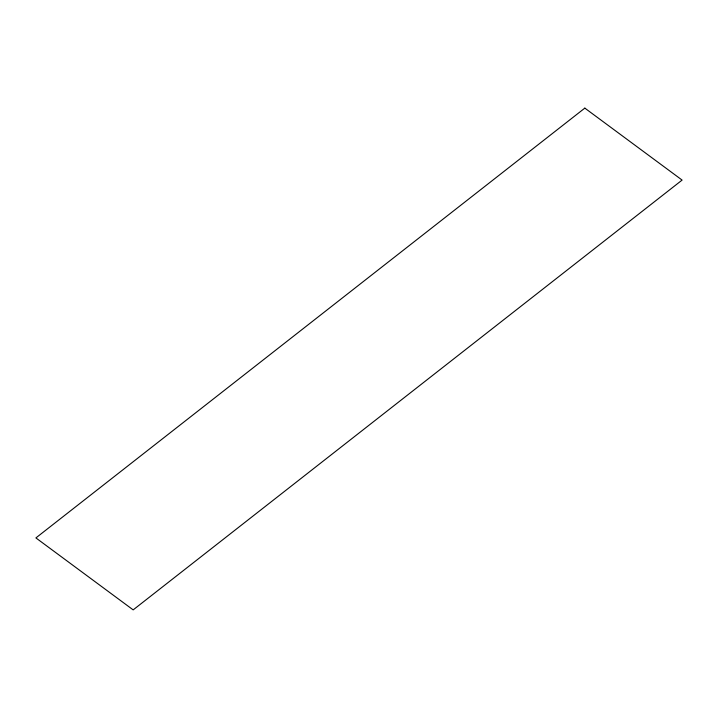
<?xml version="1.0" encoding="UTF-8"?>
<svg xmlns="http://www.w3.org/2000/svg" width="718" height="718" viewBox="0 0 718 718"><rect width="100%" height="100%" fill="white"/><g stroke="black" fill="none" stroke-linecap="round" stroke-linejoin="round"><path stroke-width="1.08" d="M584.829 108.122L35.9 537.917L133.171 609.878L682.1 180.083L584.829 108.122"/></g></svg>
